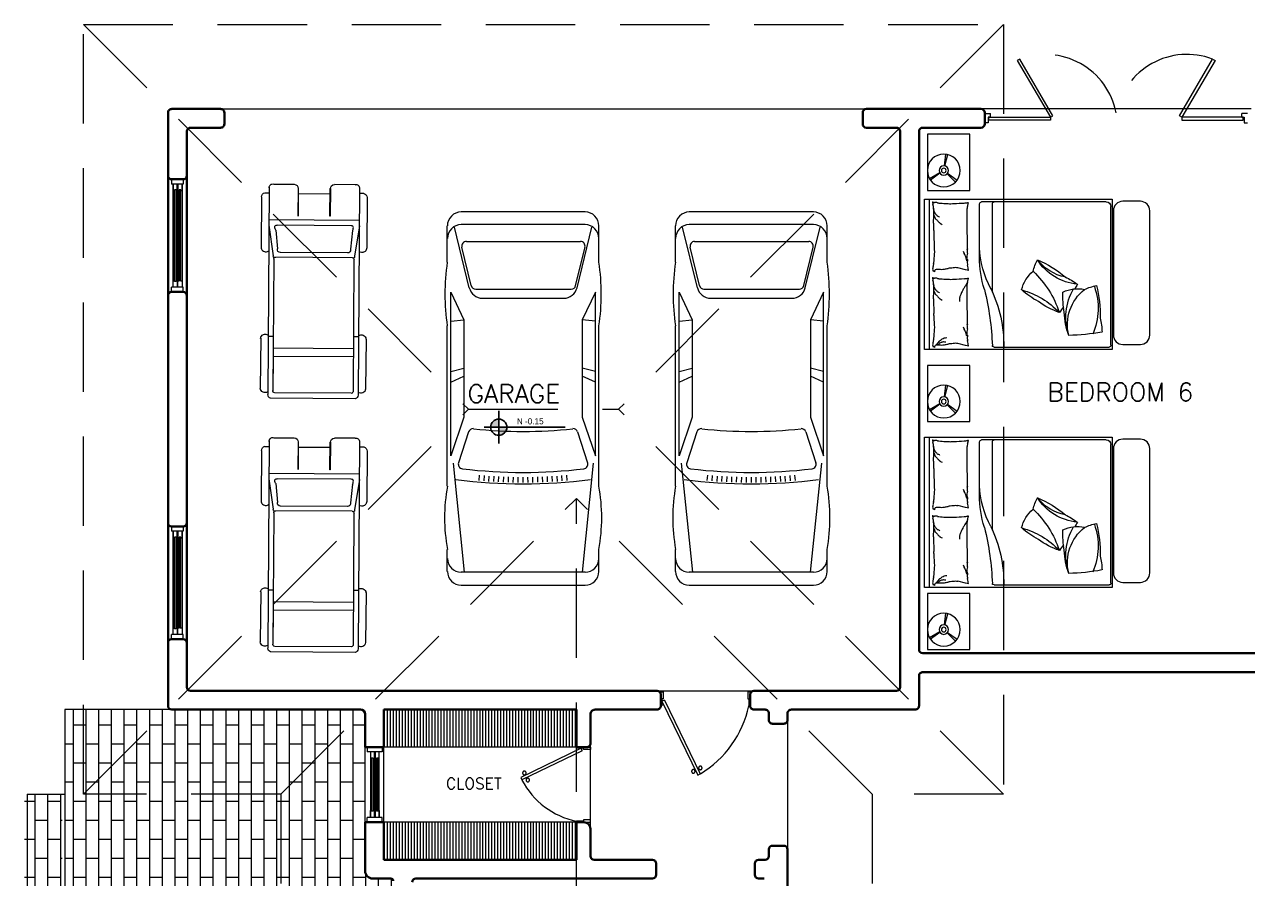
# Model space of a CAD drawing. Header units: metres. Extents: x -44 to 358, y -286 to 66.
# Drawn here: x 16.76 to 29.79, y -79.07 to -69.97 of the extents above; entities that cross this region are included whole.
import ezdxf

# ---------------------------------------------------------------- set-up
doc = ezdxf.new("R2010")
doc.units = ezdxf.units.M
doc.header["$LTSCALE"] = 0.3
doc.linetypes.add('HIDDEN2', pattern=[4.7625, 3.175, -1.5875])
for name, color, linetype, lineweight in [('02_mobiliario', 250, 'Continuous', 5), ('A-DOOR', 7, 'Continuous', 5), ('A-WALL', 7, 'Continuous', 30), ('baños', 141, 'Continuous', 0), ('closets', 33, 'Continuous', 0), ('Columnas', 7, 'Continuous', 18), ('MOBILIARIOS', 252, 'Continuous', 0), ('piscina', 7, 'Continuous', 0), ('piso', 251, 'Continuous', 18)]:
    doc.layers.add(name, color=color, linetype=linetype, lineweight=lineweight)
doc.layers.add('hatch piso', color=253, linetype='Continuous', lineweight=0, transparency=0.7)
doc.layers.add('Techos 1', color=7, linetype='HIDDEN2', lineweight=9, true_color=0x42391a)
doc.layers.add('TEXTOS', color=4, linetype='Continuous')
doc.styles.add('ESC100-2mm', font='arial.ttf', dxfattribs={"height": 0.15})
pattern_1 = [(270, (7.93567, 7.30769), (0.1354836, -2e-17), []), (0, (7.93567, 7.30769), (0.1354836, 0.2032), [0.1354836, -0.1354836])]

# ---------------------------------------------------------------- blocks, each defined once
blk = doc.blocks.new('A$C95be60c7')
at = {"layer": 'A-DOOR'}
for p, q in [((0.475, 0.743), (0.45, 0.73)), ((0.762, 0.088), (0.45, 0.73)), ((0.47, 0.688), (0.46, 0.683)), ((0.479, 0.671), (0.468, 0.666)), ((0.788, 0.1), (0.475, 0.743)), ((0.496, 0.7), (0.506, 0.705)), ((0.504, 0.683), (0.514, 0.688)), ((0.762, 0.088), (0.788, 0.1))]:
    blk.add_line(p, q, dxfattribs=at)
for points in [[(0, 0), (0.025, 0), (0.025, 0.075), (0.013, 0.075), (0.013, 0.15), (0, 0.15), (0, 0)], [(0.8, 0), (0.775, 0), (0.775, 0.075), (0.788, 0.075), (0.788, 0.15), (0.8, 0.15), (0.8, 0)]]:
    blk.add_lwpolyline(points, dxfattribs=at)
blk.add_arc((0.831, -0.012), 0.834, 117.1874, 168.8099, dxfattribs=at)
for points in [[(0.431, 0.667), (0.431, 0.672), (0.436, 0.681), (0.444, 0.686), (0.455, 0.686), (0.463, 0.681), (0.468, 0.672), (0.468, 0.662), (0.463, 0.654), (0.455, 0.649), (0.444, 0.649), (0.436, 0.654), (0.431, 0.662), (0.431, 0.667)], [(0.506, 0.704), (0.506, 0.709), (0.511, 0.718), (0.52, 0.723), (0.53, 0.723), (0.539, 0.718), (0.544, 0.709), (0.544, 0.699), (0.539, 0.69), (0.53, 0.685), (0.52, 0.685), (0.511, 0.69), (0.506, 0.699), (0.506, 0.704)]]:
    blk.add_open_spline(points, degree=2, dxfattribs=at)
blk = doc.blocks.new('puerta 1.00')
at = {"layer": 'A-DOOR'}
for p, q in [((-0.15, -0.012), (-0.937, -0.395)), ((-0.138, -0.038), (-0.925, -0.42)), ((-0.138, -0.038), (-0.15, -0.012)), ((-0.895, -0.374), (-0.9, -0.364)), ((-0.878, -0.366), (-0.883, -0.356)), ((-0.937, -0.395), (-0.925, -0.42)), ((-0.882, -0.4), (-0.877, -0.41)), ((-0.865, -0.392), (-0.86, -0.402))]:
    blk.add_line(p, q, dxfattribs=at)
for points in [[(-0.05, 0), (-0.05, -0.025), (-0.125, -0.025), (-0.125, -0.012), (-0.2, -0.012), (-0.2, 0), (-0.05, 0)], [(-0.05, -0.95), (-0.05, -0.925), (-0.125, -0.925), (-0.125, -0.937), (-0.2, -0.937), (-0.2, -0.95), (-0.05, -0.95)]]:
    blk.add_lwpolyline(points, dxfattribs=at)
blk.add_arc((0.037, 0.16), 1.123, 211.1336, 257.8343, dxfattribs=at)
for points in [[(-0.898, -0.364), (-0.903, -0.364), (-0.912, -0.359), (-0.917, -0.35), (-0.917, -0.34), (-0.912, -0.332), (-0.903, -0.327), (-0.893, -0.327), (-0.884, -0.332), (-0.879, -0.34), (-0.879, -0.35), (-0.884, -0.359), (-0.893, -0.364), (-0.898, -0.364)], [(-0.862, -0.439), (-0.867, -0.439), (-0.875, -0.434), (-0.88, -0.426), (-0.88, -0.416), (-0.875, -0.407), (-0.867, -0.402), (-0.857, -0.402), (-0.848, -0.407), (-0.843, -0.416), (-0.843, -0.426), (-0.848, -0.434), (-0.857, -0.439), (-0.862, -0.439)]]:
    blk.add_open_spline(points, degree=2, dxfattribs=at)
blk = doc.blocks.new('A$Ca7b09788')
at = {"layer": 'A-DOOR'}
for p, q in [((0, 0.101), (0.06, 0.101)), ((0.035, 0.001), (0, 0.001)), ((0.035, 0.061), (0.035, 0.001)), ((0.06, 0.061), (0.035, 0.061)), ((0.06, 0.061), (0.06, 0.101)), ((2.8, 0.1), (2.74, 0.1)), ((2.74, 0.06), (2.74, 0.1)), ((2.74, 0.06), (2.765, 0.06)), ((2.765, 0.06), (2.765, 0)), ((2.765, 0), (2.8, 0))]:
    blk.add_line(p, q, dxfattribs=at)
for points in [[(0.347, 0.665), (0.7, 0.06), (0.726, 0.076), (0.373, 0.68)], [(2.453, 0.665), (2.1, 0.06), (2.074, 0.076), (2.427, 0.68)], [(0.045, 0.061), (0.7, 0.06), (0.7, 0.03), (0.045, 0.03)], [(2.752, 0.06), (2.1, 0.06), (2.1, 0.03), (2.752, 0.03)]]:
    blk.add_lwpolyline(points, close=True, dxfattribs=at)
at = {"layer": 'A-DOOR', "linetype": 'HIDDEN2'}
for centre, start, end in [((0.645, -0.04), 11.1544, 110.647), ((2.155, -0.04), 69.353, 168.8456)]:
    blk.add_arc(centre, 0.77, start, end, dxfattribs=at)
blk = doc.blocks.new('PL BASE 1N NASAS 09')
at = {"layer": 'closets', "transparency": 33554687}
h = blk.add_hatch(dxfattribs=at)
h.set_pattern_fill('LINE', color=256, scale=0.01, angle=90)
h.set_pattern_definition([(90, (-228.034673, 137.009548), (-0.03175, 2e-18), [])])
h.paths.add_polyline_path([(-120.132, -42.05), (-118.081, -42.05), (-118.081, -41.65), (-120.132, -41.65)])
h = blk.add_hatch(dxfattribs=at)
h.set_pattern_fill('LINE', color=256, scale=0.01, angle=90)
h.set_pattern_definition([(90, (-228.034673, 138.20951), (-0.03175, 2e-18), [])])
h.paths.add_polyline_path([(-120.131, -43.25), (-118.082, -43.25), (-118.082, -42.85), (-120.131, -42.85)])
at = {"layer": 'TEXTOS', "transparency": 33554534}
h = blk.add_hatch(color=256, dxfattribs=at)
h.dxf.hatch_style = 1
h.paths.add_polyline_path([(-118.908, -38.554, 0.414214), (-118.994, -38.641), (-118.908, -38.641)])
h.paths.add_polyline_path([(-118.821, -38.641), (-118.908, -38.641), (-118.908, -38.727, 0.414214)])
at = {"layer": 'A-DOOR'}
for p, q in [((-122.394, -36), (-122.394, -36.05)), ((-122.27, -36.05), (-122.394, -36.05)), ((-122.375, -37.15), (-122.375, -36.05)), ((-122.332, -36.05), (-122.332, -37.15)), ((-122.325, -37.15), (-122.325, -36.05)), ((-122.282, -36.05), (-122.282, -37.15)), ((-122.27, -36), (-122.27, -36.05)), ((-122.362, -37.088), (-122.362, -36.111)), ((-122.345, -36.111), (-122.362, -36.111)), ((-122.345, -37.088), (-122.345, -36.111)), ((-122.312, -37.08), (-122.312, -36.111)), ((-122.294, -36.111), (-122.312, -36.111)), ((-122.294, -37.08), (-122.294, -36.111)), ((-122.345, -37.088), (-122.362, -37.088)), ((-122.27, -37.15), (-122.394, -37.15)), ((-122.394, -37.2), (-122.394, -37.15)), ((-122.27, -37.2), (-122.27, -37.15)), ((-122.394, -39.7), (-122.394, -39.75)), ((-122.27, -39.7), (-122.27, -39.75)), ((-122.27, -39.75), (-122.394, -39.75)), ((-122.375, -40.85), (-122.375, -39.75)), ((-122.362, -40.788), (-122.362, -39.811)), ((-122.345, -39.811), (-122.362, -39.811)), ((-122.345, -40.788), (-122.345, -39.811)), ((-122.332, -39.75), (-122.332, -40.85)), ((-122.325, -40.85), (-122.325, -39.75)), ((-122.312, -40.78), (-122.312, -39.811)), ((-122.294, -39.811), (-122.312, -39.811)), ((-122.294, -40.78), (-122.294, -39.811)), ((-122.282, -39.75), (-122.282, -40.85)), ((-122.27, -40.85), (-122.394, -40.85)), ((-122.394, -40.9), (-122.394, -40.85)), ((-122.345, -40.788), (-122.362, -40.788)), ((-122.27, -40.9), (-122.27, -40.85)), ((-120.331, -42.85), (-120.331, -42.05)), ((-120.311, -42.05), (-120.311, -42.1)), ((-120.151, -42.05), (-120.151, -42.1)), ((-120.131, -42.85), (-120.131, -42.05)), ((-120.151, -42.1), (-120.311, -42.1)), ((-120.275, -42.1), (-120.275, -42.8)), ((-120.262, -42.167), (-120.262, -42.733)), ((-120.244, -42.167), (-120.262, -42.167)), ((-120.244, -42.167), (-120.244, -42.733)), ((-120.232, -42.8), (-120.232, -42.1)), ((-120.224, -42.1), (-120.224, -42.8)), ((-120.211, -42.167), (-120.211, -42.733)), ((-120.194, -42.167), (-120.211, -42.167)), ((-120.194, -42.167), (-120.194, -42.733)), ((-120.181, -42.8), (-120.181, -42.1)), ((-120.244, -42.733), (-120.262, -42.733)), ((-120.194, -42.733), (-120.211, -42.733)), ((-120.151, -42.8), (-120.311, -42.8)), ((-120.311, -42.85), (-120.311, -42.8)), ((-120.151, -42.85), (-120.151, -42.8))]:
    blk.add_line(p, q, dxfattribs=at)
for points in [[(-122.345, -36.12), (-122.332, -36.12), (-122.332, -36.05), (-122.375, -36.05), (-122.375, -36.12), (-122.362, -36.12)], [(-122.294, -36.12), (-122.282, -36.12), (-122.282, -36.05), (-122.325, -36.05), (-122.325, -36.12), (-122.312, -36.12)], [(-122.345, -37.08), (-122.332, -37.08), (-122.332, -37.15), (-122.375, -37.15), (-122.375, -37.08), (-122.362, -37.08)], [(-122.294, -37.08), (-122.282, -37.08), (-122.282, -37.15), (-122.325, -37.15), (-122.325, -37.08), (-122.312, -37.08)], [(-122.345, -39.82), (-122.332, -39.82), (-122.332, -39.75), (-122.375, -39.75), (-122.375, -39.82), (-122.362, -39.82)], [(-122.294, -39.82), (-122.282, -39.82), (-122.282, -39.75), (-122.325, -39.75), (-122.325, -39.82), (-122.312, -39.82)], [(-122.345, -40.78), (-122.332, -40.78), (-122.332, -40.85), (-122.375, -40.85), (-122.375, -40.78), (-122.362, -40.78)], [(-122.294, -40.78), (-122.282, -40.78), (-122.282, -40.85), (-122.325, -40.85), (-122.325, -40.78), (-122.312, -40.78)], [(-120.244, -42.175), (-120.232, -42.175), (-120.232, -42.1), (-120.275, -42.1), (-120.275, -42.175), (-120.262, -42.175)], [(-120.194, -42.175), (-120.181, -42.175), (-120.181, -42.1), (-120.224, -42.1), (-120.224, -42.175), (-120.211, -42.175)], [(-120.244, -42.724), (-120.232, -42.724), (-120.232, -42.8), (-120.275, -42.8), (-120.275, -42.724), (-120.262, -42.724)], [(-120.194, -42.724), (-120.181, -42.724), (-120.181, -42.8), (-120.224, -42.8), (-120.224, -42.724), (-120.211, -42.724)]]:
    blk.add_lwpolyline(points, dxfattribs=at)
at = {"layer": 'A-WALL'}
for p, q in [((-115.031, -35.29), (-115.031, -35.41)), ((-114.991, -35.25), (-113.771, -35.25)), ((-113.731, -35.29), (-113.731, -35.41)), ((-114.671, -35.45), (-114.991, -35.45)), ((-114.631, -35.49), (-114.631, -41.41)), ((-114.431, -35.49), (-114.431, -41.01)), ((-113.771, -35.45), (-114.391, -35.45)), ((-122.431, -37.24), (-122.431, -35.96)), ((-122.231, -37.233), (-122.231, -35.96)), ((-122.271, -36), (-122.391, -36)), ((-122.431, -39.66), (-122.431, -37.24)), ((-122.271, -37.2), (-122.391, -37.2)), ((-122.231, -39.66), (-122.231, -37.233)), ((-122.431, -40.941), (-122.431, -39.66)), ((-122.271, -39.7), (-122.391, -39.7)), ((-122.231, -40.941), (-122.231, -39.66)), ((-122.271, -40.9), (-122.391, -40.9)), ((-122.431, -40.94), (-122.431, -41.61)), ((-122.231, -41.41), (-122.231, -40.94)), ((-112.399, -41.05), (-114.391, -41.05)), ((-110.271, -41.05), (-112.399, -41.05)), ((-107.721, -41.25), (-112.401, -41.25)), ((-117.221, -41.45), (-122.191, -41.45)), ((-114.671, -41.45), (-116.191, -41.45)), ((-120.381, -41.65), (-122.391, -41.65)), ((-120.131, -41.65), (-120.131, -42.05)), ((-118.081, -42.047), (-118.081, -41.65)), ((-120.331, -41.7), (-120.331, -42.05)), ((-120.131, -42.05), (-120.331, -42.05)), ((-120.331, -42.85), (-120.331, -43.37)), ((-120.131, -42.85), (-120.331, -42.85)), ((-120.131, -42.85), (-120.131, -43.25)), ((-118.001, -42.85), (-118.081, -42.85)), ((-118.081, -42.852), (-118.081, -43.25)), ((-117.931, -43.21), (-117.931, -42.92)), ((-115.991, -43.1), (-115.871, -43.1)), ((-120.131, -43.25), (-118.081, -43.25)), ((-117.891, -43.25), (-117.271, -43.25)), ((-116.141, -43.25), (-116.071, -43.25)), ((-116.031, -43.21), (-116.031, -43.14)), ((-115.831, -43.25), (-115.831, -43.14)), ((-115.831, -43.25), (-115.831, -44.01)), ((-117.231, -43.29), (-117.231, -43.41)), ((-116.181, -43.41), (-116.181, -43.29)), ((-120.251, -43.45), (-120.056, -43.45)), ((-119.791, -43.45), (-117.271, -43.45)), ((-116.141, -43.45), (-116.081, -43.45))]:
    blk.add_line(p, q, dxfattribs=at)
at = {"layer": 'A-WALL', "transparency": 33554684}
blk.add_line((-120.156, -43.45), (-120.251, -43.45), dxfattribs=at)
at = {"layer": 'A-WALL'}
for points in [[(-122.231, -35.96), (-122.231, -35.49, -0.414214), (-122.191, -35.45), (-121.871, -35.45, 0.414214), (-121.831, -35.41), (-121.831, -35.29, 0.414214), (-121.871, -35.25), (-122.391, -35.25, 0.414214), (-122.431, -35.29)], [(-112.401, -41.25), (-114.391, -41.25, 0.414214), (-114.431, -41.29), (-114.431, -41.61, -0.414214), (-114.471, -41.65), (-115.791, -41.65, 0.414214), (-115.831, -41.69), (-115.831, -41.76, -0.414214), (-115.871, -41.8), (-115.991, -41.8, -0.414214), (-116.031, -41.76), (-116.031, -41.69, 0.414214), (-116.071, -41.65), (-116.191, -41.65, -0.414214), (-116.231, -41.61), (-116.231, -41.49)], [(-117.181, -41.49), (-117.181, -41.61, -0.414214), (-117.221, -41.65), (-117.881, -41.65, 0.414214), (-117.931, -41.7), (-117.931, -42.01, -0.414214), (-117.971, -42.05), (-118.081, -42.05)]]:
    blk.add_lwpolyline(points, format="xyb", dxfattribs=at)
for points in [[(-122.431, -35.29), (-122.431, -35.96)], [(-118.081, -41.65), (-120.131, -41.65)]]:
    blk.add_lwpolyline(points, dxfattribs=at)
for centre, radius, start, end in [((-114.991, -35.29), 0.04, 90, 180), ((-113.771, -35.29), 0.04, 0, 90), ((-114.991, -35.41), 0.04, 180, 270), ((-113.771, -35.41), 0.04, 270, 0), ((-114.671, -35.49), 0.04, 0, 90), ((-114.391, -35.49), 0.04, 90, 180), ((-122.391, -35.96), 0.04, 180, 270), ((-122.271, -35.96), 0.04, 270, 360), ((-122.391, -37.24), 0.04, 90, 180), ((-122.271, -37.24), 0.04, 0, 90), ((-122.391, -39.66), 0.04, 180, 270), ((-122.271, -39.66), 0.04, 270, 360), ((-122.391, -40.94), 0.04, 90, 180), ((-122.271, -40.94), 0.04, 0, 90), ((-114.391, -41.01), 0.04, 180, 270), ((-122.191, -41.41), 0.04, 180, 270), ((-114.671, -41.41), 0.04, 270, 0), ((-117.221, -41.49), 0.04, 0, 90), ((-116.191, -41.49), 0.04, 90, 180), ((-122.391, -41.61), 0.04, 180, 270), ((-120.381, -41.7), 0.05, 0, 90), ((-118.001, -42.92), 0.07, 0, 90), ((-115.991, -43.14), 0.04, 90, 180), ((-115.871, -43.14), 0.04, 0, 90), ((-117.891, -43.21), 0.04, 180, 270), ((-117.271, -43.29), 0.04, 0, 90), ((-116.141, -43.29), 0.04, 90, 180), ((-116.071, -43.21), 0.04, 270, 0), ((-120.251, -43.37), 0.08, 180, 270), ((-119.791, -43.49), 0.04, 90, 180), ((-117.271, -43.41), 0.04, 270, 0), ((-116.141, -43.41), 0.04, 180, 270)]:
    blk.add_arc(centre, radius, start, end, dxfattribs=at)
at = {"layer": 'A-WALL', "transparency": 33554684}
blk.add_arc((-120.056, -43.475), 0.025, 0, 90, dxfattribs=at)
at = {"layer": 'closets', "transparency": 33554687}
for p, q in [((-118.081, -42.05), (-120.131, -42.05)), ((-118.082, -42.85), (-120.131, -42.85))]:
    blk.add_line(p, q, dxfattribs=at)
at = {"layer": 'piscina', "const_width": 0.01}
for points in [[(-122.303, -36.111), (-122.303, -37.088)], [(-122.303, -39.811), (-122.303, -40.788)], [(-120.203, -42.167), (-120.203, -42.733)]]:
    blk.add_lwpolyline(points, dxfattribs=at)
at = {"layer": 'piso'}
for p, q in [((-121.871, -35.25), (-114.991, -35.25)), ((-110.891, -35.25), (-113.771, -35.25)), ((-117.221, -41.45), (-116.191, -41.45)), ((-122.391, -41.65), (-123.531, -41.65)), ((-123.531, -41.65), (-123.531, -48.845)), ((-115.831, -41.73), (-115.831, -43.14)), ((-117.931, -42.92), (-117.931, -42.01)), ((-123.931, -42.55), (-123.931, -47.944)), ((-123.931, -42.55), (-123.531, -42.55))]:
    blk.add_line(p, q, dxfattribs=at)
at = {"layer": 'Techos 1'}
for p, q in [((-123.331, -42.55), (-123.331, -34.35)), ((-123.331, -34.35), (-113.531, -34.35)), ((-123.331, -34.35), (-119.231, -38.45)), ((-113.531, -34.35), (-117.631, -38.45)), ((-113.531, -34.35), (-113.531, -42.55)), ((-123.331, -42.55), (-119.231, -38.45)), ((-119.231, -38.45), (-117.631, -38.45)), ((-113.531, -42.55), (-117.631, -38.45)), ((-121.231, -42.55), (-118.081, -39.4)), ((-118.081, -51.1), (-118.081, -39.4)), ((-114.931, -42.55), (-118.081, -39.4)), ((-121.231, -42.55), (-123.331, -42.55)), ((-121.231, -42.55), (-121.231, -47.95)), ((-113.531, -42.55), (-114.931, -42.55)), ((-114.931, -42.55), (-114.931, -47.95))]:
    blk.add_line(p, q, dxfattribs=at)
at = {"layer": 'TEXTOS'}
for p, q in [((-118.908, -38.467), (-118.908, -38.815)), ((-119.062, -38.641), (-118.201, -38.641))]:
    blk.add_line(p, q, dxfattribs=at)
blk.add_circle((-118.908, -38.641), 0.0865, dxfattribs=at)
at = {"color": 1}
blk.add_blockref('A$Ca7b09788', (-113.731, -35.399), dxfattribs=at)
at = {"layer": 'A-DOOR', "rotation": 90.00000000000001}
for name, p in [('puerta 1.00', (-117.181, -41.41)), ('A$C95be60c7', (-117.931, -42.85))]:
    blk.add_blockref(name, p, dxfattribs=at)
at = {"layer": 'TEXTOS', "width": 3.40488}
for s, insert, char_height, attachment_point in [('{\\Fromans|c0; BEDROOM 6}', (-113.197, -38.364), 0.195, 7), ('{\\Fromans|c0; GARAGE}', (-119.373, -38.381), 0.195, 7), ('\\pxqc;{\\Fromans|c0;\\H0.8x;CLOSET\\H1.25x; }', (-117.471, -42.497), 0.15, 9)]:
    blk.add_mtext(s, dxfattribs=dict(at, insert=insert, char_height=char_height, attachment_point=attachment_point))
at = {"layer": 'TEXTOS', "insert": (-118.715, -38.545), "char_height": 0.065, "attachment_point": 1, "style": 'ESC100-2mm'}
blk.add_mtext_dynamic_manual_height_columns('{\\Ftxt|c0;N -0.15}', width=2.21694, gutter_width=0.5, heights=[0], dxfattribs=at)
blk = doc.blocks.new('carro1')
at = {"layer": 'MOBILIARIOS'}
for p, q in [((-0.32, 1.577), (-0.709, 1.577)), ((-0.32, 1.577), (-0.709, 1.577)), ((2.066, 1.577), (0.359, 1.577)), ((2.066, 1.577), (0.359, 1.577)), ((2.976, 1.577), (2.741, 1.577)), ((2.976, 1.577), (2.741, 1.577)), ((-0.047, 1.344), (-0.695, 1.502)), ((-0.047, 1.344), (-0.695, 1.502)), ((0, 1.539), (0.294, 1.4)), ((1.742, 1.539), (0, 1.539)), ((1.742, 1.539), (0, 1.539)), ((0, 1.539), (0.294, 1.4)), ((0.309, 1.539), (0.294, 1.4)), ((0.309, 1.539), (0.294, 1.4)), ((0.845, 1.539), (0.81, 1.4)), ((0.845, 1.539), (0.81, 1.4)), ((0.959, 1.539), (0.893, 1.4)), ((0.959, 1.539), (0.893, 1.4)), ((1.33, 1.4), (1.742, 1.539)), ((1.33, 1.4), (1.742, 1.539)), ((1.487, 1.35), (1.817, 1.457)), ((1.487, 1.35), (1.817, 1.457)), ((1.822, 1.516), (2.983, 1.397)), ((1.822, 1.516), (2.983, 1.397)), ((-0.855, 1.431), (-0.855, 0.109)), ((-0.855, 1.431), (-0.855, 0.109)), ((-0.72, 1.431), (-0.72, 0.109)), ((-0.72, 1.431), (-0.72, 0.109)), ((-0.541, 0.165), (-0.541, 1.382)), ((-0.541, 0.165), (-0.541, 1.382)), ((-0.07, 1.329), (-0.48, 1.429)), ((-0.07, 1.329), (-0.48, 1.429)), ((0.294, 1.4), (1.33, 1.4)), ((0.294, 1.4), (1.33, 1.4)), ((2.983, 1.431), (2.983, 0.109)), ((2.983, 1.431), (2.983, 0.109)), ((3.123, 1.431), (3.123, 0.109)), ((3.123, 1.431), (3.123, 0.109)), ((-0.033, 0.265), (-0.033, 1.282)), ((-0.033, 0.265), (-0.033, 1.282)), ((0.065, 1.202), (0.065, 0.337)), ((0.065, 1.202), (0.065, 0.337)), ((2.007, 1.239), (1.95, 1.234)), ((2.007, 1.239), (1.95, 1.234)), ((2.011, 1.187), (1.954, 1.182)), ((2.011, 1.187), (1.954, 1.182)), ((2.015, 1.135), (1.958, 1.131)), ((2.015, 1.135), (1.958, 1.131)), ((2.018, 1.083), (1.961, 1.079)), ((2.018, 1.083), (1.961, 1.079)), ((2.021, 1.03), (1.964, 1.028)), ((2.021, 1.03), (1.964, 1.028)), ((2.023, 0.978), (1.966, 0.976)), ((2.023, 0.978), (1.966, 0.976)), ((2.025, 0.926), (1.968, 0.925)), ((2.025, 0.926), (1.968, 0.925)), ((2.026, 0.874), (1.969, 0.873)), ((2.026, 0.874), (1.969, 0.873)), ((2.027, 0.822), (1.97, 0.821)), ((2.027, 0.822), (1.97, 0.821)), ((2.026, 0.665), (1.969, 0.667)), ((2.026, 0.665), (1.969, 0.667)), ((2.027, 0.77), (1.97, 0.77)), ((2.027, 0.77), (1.97, 0.77)), ((2.027, 0.718), (1.97, 0.718)), ((2.027, 0.718), (1.97, 0.718)), ((2.023, 0.561), (1.966, 0.563)), ((2.023, 0.561), (1.966, 0.563)), ((2.025, 0.613), (1.968, 0.615)), ((2.025, 0.613), (1.968, 0.615)), ((2.015, 0.405), (1.958, 0.409)), ((2.015, 0.405), (1.958, 0.409)), ((2.018, 0.457), (1.961, 0.46)), ((2.018, 0.457), (1.961, 0.46)), ((2.021, 0.509), (1.964, 0.512)), ((2.021, 0.509), (1.964, 0.512)), ((2.007, 0.301), (1.95, 0.306)), ((2.007, 0.301), (1.95, 0.306)), ((2.011, 0.353), (1.954, 0.357)), ((2.011, 0.353), (1.954, 0.357)), ((-0.047, 0.195), (-0.695, 0.038)), ((-0.047, 0.195), (-0.695, 0.038)), ((-0.07, 0.218), (-0.48, 0.118)), ((-0.07, 0.218), (-0.48, 0.118)), ((0, 0), (0.294, 0.139)), ((0, 0), (0.294, 0.139)), ((0.309, 0), (0.294, 0.139)), ((0.294, 0.139), (1.33, 0.139)), ((0.309, 0), (0.294, 0.139)), ((0.294, 0.139), (1.33, 0.139)), ((0.845, 0), (0.81, 0.139)), ((0.845, 0), (0.81, 0.139)), ((0.959, 0), (0.893, 0.139)), ((0.959, 0), (0.893, 0.139)), ((1.33, 0.139), (1.742, 0)), ((1.33, 0.139), (1.742, 0)), ((1.487, 0.189), (1.817, 0.082)), ((1.487, 0.189), (1.817, 0.082)), ((1.822, 0.024), (2.983, 0.143)), ((1.822, 0.024), (2.983, 0.143)), ((1.742, 0), (0, 0)), ((1.742, 0), (0, 0)), ((-0.32, -0.038), (-0.709, -0.038)), ((-0.32, -0.038), (-0.709, -0.038)), ((2.066, -0.038), (0.359, -0.038)), ((2.066, -0.038), (0.359, -0.038)), ((2.976, -0.038), (2.741, -0.038)), ((2.976, -0.038), (2.741, -0.038))]:
    blk.add_line(p, q, dxfattribs=at)
for centre, radius, start, end in [((-0.709, 1.431), 0.146, 89.9174, 180.0824), ((-0.709, 1.431), 0.146, 89.9174, 180.0824), ((-0.574, 1.431), 0.146, 90.0172, 179.9829), ((-0.574, 1.431), 0.146, 90.0172, 179.9829), ((0.02, -0.727), 2.329, 81.6216, 98.3784), ((0.02, -0.727), 2.329, 81.6216, 98.3784), ((2.403, -0.29), 1.897, 79.7616, 100.2384), ((2.403, -0.29), 1.897, 79.7616, 100.2384), ((2.836, 1.431), 0.146, 0.0171, 89.9829), ((2.836, 1.431), 0.146, 0.0171, 89.9829), ((2.976, 1.431), 0.146, 0.0171, 89.9829), ((2.976, 1.431), 0.146, 0.0171, 89.9829), ((1.832, 1.411), 0.0487, 6.8356, 108.1699), ((1.832, 1.411), 0.0487, 6.8356, 108.1699), ((-3.35, 0.77), 5.392, 352.3671, 7.6329), ((-3.35, 0.77), 5.392, 352.3671, 7.6329), ((-0.492, 1.381), 0.0488, 76.3661, 179.9108), ((-0.492, 1.381), 0.0488, 76.3661, 179.9108), ((-0.082, 1.282), 0.0488, 359.911, 76.2607), ((-0.082, 1.282), 0.0488, 359.911, 76.2607), ((-0.082, 1.202), 0.146, 0.0444, 76.3177), ((-0.082, 1.202), 0.146, 0.0444, 76.3177), ((1.502, 1.304), 0.049, 108.1055, 185.9744), ((1.502, 1.304), 0.049, 108.1055, 185.9744), ((-3.411, 0.77), 5.331, 353.0262, 6.9738), ((-3.411, 0.77), 5.331, 353.0262, 6.9738), ((-3.379, 0.77), 4.862, 353.7528, 6.2472), ((-3.379, 0.77), 4.862, 353.7528, 6.2472), ((-0.082, 0.265), 0.0488, 283.7393, 0.0891), ((-0.082, 0.265), 0.0488, 283.7393, 0.0891), ((-0.082, 0.338), 0.146, 283.6822, 359.9556), ((-0.082, 0.338), 0.146, 283.6822, 359.9556), ((-0.492, 0.166), 0.0488, 180.0891, 283.6339), ((-0.492, 0.166), 0.0488, 180.0891, 283.6339), ((1.502, 0.236), 0.049, 174.0256, 251.8945), ((1.502, 0.236), 0.049, 174.0256, 251.8945), ((-0.709, 0.109), 0.146, 179.9176, 270.0825), ((-0.709, 0.109), 0.146, 179.9176, 270.0825), ((-0.574, 0.109), 0.146, 180.0171, 269.9828), ((-0.574, 0.109), 0.146, 180.0171, 269.9828), ((1.832, 0.128), 0.0487, 251.8301, 353.1644), ((1.832, 0.128), 0.0487, 251.8301, 353.1644), ((2.836, 0.109), 0.146, 270.0171, 359.9829), ((2.836, 0.109), 0.146, 270.0171, 359.9829), ((2.976, 0.109), 0.146, 270.0171, 359.9829), ((2.976, 0.109), 0.146, 270.0171, 359.9829), ((0.02, 2.266), 2.329, 261.6216, 278.3784), ((0.02, 2.266), 2.329, 261.6216, 278.3784), ((2.403, 1.83), 1.897, 259.7616, 280.2384), ((2.403, 1.83), 1.897, 259.7616, 280.2384)]:
    blk.add_arc(centre, radius, start, end, dxfattribs=at)
blk = doc.blocks.new('carritogolf')
at = {"layer": 'MOBILIARIOS', "linetype": 'Continuous'}
for p, q in [((-0.136, 1.177), (-0.14, 1.71)), ((-0.046, -0.434), (-0.061, 1.777)), ((0.871, 1.822), (-0.03, 1.816)), ((0.003, 0.33), (-0.007, 1.737)), ((-0.004, 1.37), (-0.007, 1.737)), ((0.829, 1.763), (0.013, 1.758)), ((0.858, 0.336), (0.848, 1.743)), ((0.918, -0.427), (0.902, 1.784)), ((0.986, 1.185), (0.982, 1.718)), ((0.851, 1.376), (-0.004, 1.37)), ((0.851, 1.289), (-0.003, 1.283)), ((-0.057, 1.155), (-0.003, 1.155)), ((0.907, 1.161), (0.852, 1.161)), ((-0.049, -0.029), (-0.002, 0.297)), ((0.839, 0.318), (0.001, 0.312)), ((0.792, 0.267), (0.07, 0.262)), ((0.915, -0.022), (0.864, 0.303)), ((-0.127, -0.33), (-0.131, 0.206)), ((0.024, 0.023), (0.042, 0.223)), ((0.842, 0.029), (0.821, 0.228)), ((0.998, -0.322), (0.994, 0.214)), ((0.915, -0.077), (-0.048, -0.084)), ((0.827, -0.023), (0.039, -0.028)), ((-0.092, -0.374), (-0.046, -0.374)), ((0.604, -0.36), (0.265, -0.363)), ((0.963, -0.367), (0.917, -0.367)), ((0.003, -0.466), (0.222, -0.465)), ((0.87, -0.46), (0.65, -0.462))]:
    blk.add_line(p, q, dxfattribs=at)
for points in [[(0.263, -0.126), (0.265, -0.126), (0.267, -0.421), (0.265, -0.421)], [(0.604, -0.123), (0.602, -0.123), (0.604, -0.418), (0.607, -0.418)]]:
    blk.add_lwpolyline(points, close=True, dxfattribs=at)
for centre, radius, start, end in [((-0.09, 1.706), 0.0499, 54.1309, 175.531), ((-0.018, 1.774), 0.043, 106.0127, 176.0096), ((0.017, 1.735), 0.0235, 99.8611, 186.9371), ((0.825, 1.74), 0.0235, 353.8601, 80.9361), ((0.86, 1.78), 0.043, 4.7876, 74.7846), ((0.932, 1.713), 0.0499, 5.2663, 126.6663), ((-0.087, 1.182), 0.0499, 185.2663, 306.6663), ((0.936, 1.189), 0.0499, 234.1309, 355.531), ((0.017, 0.301), 0.0192, 114.7535, 190.8884), ((0.023, 0.332), 0.0196, 175.362, 272.1148), ((0.072, 0.231), 0.0313, 86.5993, 194.6322), ((0.79, 0.236), 0.0313, 346.165, 94.1979), ((0.839, 0.337), 0.0196, 268.6824, 5.4352), ((0.845, 0.306), 0.0192, 349.9088, 66.0437), ((-0.076, -0.326), 0.0513, 185.1681, 251.744), ((0.947, -0.319), 0.0513, 289.0533, 355.6292), ((-0.009, -0.43), 0.0375, 175.2556, 287.6939), ((0.217, -0.417), 0.0479, 276.1421, 355.6637), ((0.654, -0.414), 0.0479, 185.1335, 264.6552), ((0.88, -0.424), 0.0375, 253.1033, 5.5416)]:
    blk.add_arc(centre, radius, start, end, dxfattribs=at)
for points in [[(0.994, 0.214), (0.991, 0.228), (0.987, 0.25), (0.954, 0.262), (0.941, 0.268), (0.915, 0.255), (0.913, 0.253)], [(-0.131, 0.206), (-0.129, 0.22), (-0.125, 0.242), (-0.091, 0.255), (-0.079, 0.26), (-0.053, 0.248), (-0.051, 0.247)]]:
    blk.add_open_spline(points, degree=3, knots=[0, 0, 0, 0, 0.0431757, 0.0672409, 0.1048601, 0.1145034, 0.1145034, 0.1145034, 0.1145034], dxfattribs=at)
for points in [[(0.024, 0.023), (0.017, 0.011), (0.021, -0.024), (0.039, -0.028)], [(0.842, 0.029), (0.848, 0.017), (0.845, -0.019), (0.827, -0.023)]]:
    blk.add_spline(points, degree=3, dxfattribs=at)
blk = doc.blocks.new('A$Ca0281d7f')
at = {"layer": 'MOBILIARIOS'}
for p, q in [((0.401, 1.6), (0.401, 0)), ((2.401, 1.6), (0.401, 1.6)), ((0.463, 1.572), (1.792, 1.572)), ((2.348, 0), (2.348, 1.6)), ((2.401, 0), (2.401, 1.6)), ((0.413, 0.046), (0.413, 1.522)), ((1.676, 0.611), (1.676, 1.552)), ((1.812, 0.98), (1.812, 1.552)), ((1.932, 0.843), (1.962, 0.85)), ((1.962, 0.85), (2.045, 0.871)), ((0.401, 0), (2.401, 0)), ((1.658, 0.026), (0.433, 0.026)), ((1.932, 0.037), (1.962, 0.044)), ((1.962, 0.044), (2.045, 0.065))]:
    blk.add_line(p, q, dxfattribs=at)
blk.add_lwpolyline([(0.1, 1.579), (0.288, 1.579, -0.414214), (0.388, 1.479), (0.388, 0.154, -0.414214), (0.288, 0.054), (0.1, 0.054, -0.414214), (0, 0.154), (0, 1.479, -0.414214)], format="xyb", close=True, dxfattribs=at)
for centre, radius, start, end in [((0.463, 1.522), 0.05, 90, 180), ((1.656, 1.552), 0.02, 0, 90), ((1.792, 1.552), 0.02, 0, 90), ((1.931, 1.564), 0.00132, 286.6978, 7.1204), ((1.936, 1.583), 0.0193, 260.0016, 286.6978), ((1.921, 1.244), 0.321, 80.0016, 86.4951), ((2.226, 1.807), 0.246, 278.1335, 282.1095), ((2.289, 1.597), 0.0328, 248.579, 278.1335), ((2.3, 1.55), 0.0156, 68.579, 111.9904), ((2.31, 1.565), 0.00428, 111.9904, 191.8931), ((2.309, 1.571), 0.00232, 250.436, 11.8931), ((2.314, 1.573), 0.00342, 201.7883, 250.436), ((2.338, 1.572), 0.0251, 184.3025, 201.7883), ((1.847, 1.538), 0.0875, 7.1204, 16.2212), ((1.866, 1.514), 0.0767, 16.2212, 27.2841), ((1.984, 1.546), 0.0453, 192.869, 207.2841), ((2.089, 1.534), 0.146, 183.574, 192.869), ((3.111, 1.507), 1.164, 180.2865, 183.574), ((7.667, 1.338), 5.719, 179.0296, 180.2865), ((1.251, -12.056), 13.636, 86.4951, 86.945), ((2.045, 0.19), 1.365, 86.945, 88.3669), ((2.158, 0.875), 0.679, 88.3669, 93.3687), ((2.299, 0.649), 0.913, 93.3687, 97.6809), ((2.287, 1.367), 0.198, 97.6809, 102.1095), ((2.345, 1.366), 0.0992, 126.1766, 143.9136), ((2.382, 1.419), 0.0992, 143.9136, 164.0648), ((0.807, 1.46), 1.494, 358.0921, 0.5757), ((1.483, 1.55), 0.821, 354.7408, 358.0921), ((2.401, 1.484), 0.0992, 164.0648, 184.2159), ((2.257, 1.55), 0.0539, 329.3487, 354.7408), ((2.34, 1.548), 0.0289, 149.3487, 184.3025), ((15.928, 0.997), 13.983, 178.7205, 179.5243), ((2.307, 1.157), 0.2, 113.0028, 118.3168), ((2.26, 1.303), 0.0493, 118.3168, 129.0349), ((2.399, 1.191), 0.225, 129.0349, 136.1885), ((2.297, 1.33), 0.0992, 108.4397, 126.1766), ((2.564, 1.122), 0.392, 136.1885, 141.6114), ((2.35, 1.358), 0.0768, 141.6114, 152.7604), ((2.508, 1.323), 0.234, 152.7604, 159.1397), ((1.43, 1.337), 0.873, 0.5757, 4.8018), ((2.454, 1.282), 0.152, 169.8101, 177.4614), ((2.592, 1.333), 0.29, 177.4614, 184.8018), ((-1.477, 1.251), 3.773, 356.7919, 0.0008), ((1.775, 1.345), 0.529, 349.8101, 353.9133), ((0.828, 1.119), 0.985, 331.4328, 358.1261), ((0.54, 1.138), 1.405, 355.3824, 357.2509), ((3.158, 1.015), 1.216, 175.3824, 177.3904), ((1.307, 1.338), 0.739, 334.6889, 336.5156), ((0.719, 1.259), 0.566, 275.3391, 327.6895), ((1.653, -0.116), 1.165, 113.0642, 130.3209), ((0.809, 1.252), 0.488, 280.6986, 322.6864), ((0.709, 0.707), 0.548, 13.2034, 27.0362), ((0.742, 0.967), 1.071, 342.1966, 0.7418), ((1.714, 0.979), 0.23, 357.2509, 11.5586), ((2.06, 0.886), 0.12, 162.6136, 173.5659), ((2.089, 0.951), 0.146, 173.5659, 191.5586), ((1.25, 1.192), 0.739, 340.572, 342.8018), ((1.269, 1.246), 0.739, 338.3423, 340.572), ((1.289, 1.295), 0.739, 336.5156, 338.3423), ((1.613, 0.95), 0.683, 0, 7.5469), ((2.063, 0.885), 0.242, 7.5469, 15.744), ((2.605, 0.961), 0.305, 188.4372, 195.744), ((1.987, 0.051), 1.08, 133.6306, 161.4288), ((1.015, 0.557), 0.358, 12.4782, 50.4625), ((1.664, 0.888), 0.271, 350.5159, 355.9171), ((1.931, 0.843), 0.000917, 355.9171, 104.0449), ((1.715, 0.938), 0.23, 342.6136, 350.5159), ((2.048, 0.938), 0.0677, 267.3351, 284.0452), ((2.156, 1.525), 0.659, 261.9949, 267.3351), ((2.193, 1.177), 0.317, 257.8016, 261.9949), ((2, -0.006), 0.882, 77.8016, 80.3156), ((2.186, 0.652), 0.204, 80.3156, 90), ((2.274, 0.364), 0.492, 90, 96.2324), ((2.258, 0.825), 0.0342, 4.4002, 63.4195), ((2.305, 0.825), 0.0131, 63.4195, 168.7276), ((2.472, 0.878), 0.161, 180, 188.4372), ((2.402, 0.837), 0.0904, 168.7276, 180), ((1.692, 0.373), 1.165, 164.6278, 181.8845), ((1.239, 0.439), 0.689, 160.2936, 203.6414), ((0.46, 0.144), 0.548, 64.767, 78.5998), ((1.213, 0.109), 0.734, 115.259, 126.9351), ((2.713, 1.725), 2.198, 207.9248, 209.3793), ((1.931, 0.758), 0.00132, 286.6978, 7.1204), ((1.847, 0.732), 0.0875, 7.1204, 16.2212), ((1.936, 0.777), 0.0193, 260.0016, 286.6978), ((1.866, 0.708), 0.0767, 16.2212, 27.2841), ((1.984, 0.74), 0.0453, 192.869, 207.2841), ((1.921, 0.438), 0.321, 80.0016, 86.4951), ((2.089, 0.728), 0.146, 183.574, 192.869), ((2.562, 1.097), 0.729, 212.135, 215.8263), ((3.111, 0.701), 1.164, 180.2865, 183.574), ((2.251, 0.81), 0.313, 206.4985, 212.135), ((1.251, -12.862), 13.636, 86.4951, 86.945), ((2.045, -0.616), 1.365, 86.945, 88.3669), ((2.158, 0.069), 0.679, 88.3669, 93.3687), ((2.299, -0.157), 0.913, 93.3687, 97.6809), ((2.287, 0.561), 0.198, 97.6809, 102.1095), ((2.226, 1.001), 0.246, 278.1335, 282.1095), ((2.289, 0.791), 0.0328, 248.579, 278.1335), ((2.382, 0.613), 0.0992, 143.9136, 164.0648), ((2.3, 0.744), 0.0156, 68.579, 111.9904), ((0.807, 0.654), 1.494, 358.0921, 0.5757), ((1.483, 0.744), 0.821, 354.7408, 358.0921), ((2.401, 0.678), 0.0992, 164.0648, 184.2159), ((2.257, 0.744), 0.0539, 329.3487, 354.7408), ((2.31, 0.759), 0.00428, 111.9904, 191.8931), ((2.309, 0.765), 0.00232, 250.436, 11.8931), ((2.314, 0.767), 0.00342, 201.7883, 250.436), ((2.34, 0.742), 0.0289, 149.3487, 184.3025), ((2.338, 0.766), 0.0251, 184.3025, 201.7883), ((0.769, 0.29), 0.358, 64.0418, 102.0262), ((0.4, 0.264), 0.477, 346.1849, 52.0017), ((0.286, 0.34), 0.608, 341.81, 30.1351), ((-0.062, 0.567), 0.988, 350.0607, 2.6202), ((1.594, -0.205), 0.87, 105.336, 136.4193), ((0.715, 1.379), 0.988, 298.4971, 311.0566), ((2.945, 0.044), 1.39, 154.2427, 180.7342), ((4.77, -0.088), 3.096, 166.4201, 177.6238), ((7.667, 0.532), 5.719, 179.0296, 180.2865), ((3.292, 1.234), 1.432, 204.3265, 206.4985), ((2.484, 0.774), 0.507, 200.6743, 204.3265), ((2.08, 0.569), 0.058, 184.0828, 200.6743), ((2.297, 0.532), 0.272, 176.4448, 184.0828), ((2.307, 0.351), 0.2, 113.0028, 118.3168), ((2.26, 0.497), 0.0493, 118.3168, 129.0349), ((2.399, 0.384), 0.225, 129.0349, 136.1885), ((2.297, 0.524), 0.0992, 108.4397, 126.1766), ((2.564, 0.316), 0.392, 136.1885, 141.6114), ((2.345, 0.56), 0.0992, 126.1766, 143.9136), ((2.35, 0.552), 0.0768, 141.6114, 152.7604), ((2.508, 0.517), 0.234, 152.7604, 159.1397), ((1.43, 0.531), 0.873, 0.5757, 4.8018), ((2.592, 0.527), 0.29, 177.4614, 184.8018), ((0.124, 0.42), 0.787, 339.9163, 358.2487), ((2.713, 1.725), 2.198, 215.2966, 217.2418), ((0.716, 1.142), 0.787, 288.3527, 306.6851), ((15.928, 0.191), 13.983, 178.7205, 179.5243), ((7.623, 0.343), 5.322, 178.2786, 179.5731), ((1.242, 0.167), 0.734, 166.8226, 178.4988), ((0.54, 0.332), 1.405, 355.3824, 357.2509), ((3.158, 0.209), 1.216, 175.3824, 177.3904), ((1.247, 0.345), 1.049, 353.9133, 0), ((1.775, 0.439), 0.529, 349.8101, 353.9133), ((0.91, 2.347), 2.198, 259.4884, 268.8054), ((1.714, 0.173), 0.23, 357.2509, 11.5586), ((2.089, 0.145), 0.146, 173.5659, 191.5586), ((1.25, 0.386), 0.739, 340.572, 342.8018), ((1.269, 0.44), 0.739, 338.3423, 340.572), ((1.289, 0.489), 0.739, 336.5156, 338.3423), ((1.307, 0.532), 0.739, 334.6889, 336.5156), ((1.613, 0.144), 0.683, 0, 7.5469), ((2.063, 0.078), 0.242, 7.5469, 15.744), ((0.433, 0.046), 0.02, 180, 270), ((1.658, 0.046), 0.02, 270, 345.3738), ((1.664, 0.082), 0.271, 350.5159, 355.9171), ((1.931, 0.037), 0.000917, 355.9171, 104.0449), ((1.715, 0.132), 0.23, 342.6136, 350.5159), ((2.06, 0.08), 0.12, 162.6136, 173.5659), ((2.048, 0.132), 0.0677, 267.3351, 284.0452), ((2.156, 0.719), 0.659, 261.9949, 267.3351), ((2.193, 0.371), 0.317, 257.8016, 261.9949), ((2, -0.812), 0.882, 77.8016, 80.3156), ((2.203, 0.259), 0.14, 253.485, 264.3689), ((2.172, 0.169), 0.0915, 270, 284.6851), ((2.186, -0.154), 0.204, 80.3156, 90), ((2.253, 0.244), 0.14, 242.6012, 253.485), ((2.214, 0.134), 0.0562, 251.2201, 270), ((2.313, 0.209), 0.14, 224.9024, 242.6012), ((2.29, 0.269), 0.206, 248.1851, 251.2201), ((2.274, -0.442), 0.492, 90, 96.2324), ((2.289, 0.211), 0.151, 244.6449, 248.1851), ((2.267, 0.11), 0.0526, 228.5571, 244.6449), ((2.317, 0.115), 0.0899, 216.2641, 228.5571), ((2.373, 0.148), 0.14, 207.2036, 224.9024), ((2.258, 0.019), 0.0342, 4.4002, 63.4195), ((2.305, 0.019), 0.0131, 63.4195, 168.7276), ((2.605, 0.155), 0.305, 188.4372, 195.744), ((2.472, 0.072), 0.161, 180, 188.4372), ((2.402, 0.031), 0.0904, 168.7276, 180)]:
    blk.add_arc(centre, radius, start, end, dxfattribs=at)
blk = doc.blocks.new('A$C8346a57b')
at = {"layer": 'MOBILIARIOS'}
for p, q in [((0.264, 0.26), (0.234, 0.382)), ((0.27, 0.262), (0.255, 0.386)), ((0.236, 0.183), (0.134, 0.11)), ((0.241, 0.177), (0.153, 0.088)), ((0.317, 0.183), (0.419, 0.11)), ((0.32, 0.187), (0.428, 0.125))]:
    blk.add_line(p, q, dxfattribs=at)
blk.add_lwpolyline([(0, 0.598), (0.45, 0.598), (0.45, 0), (0, 0)], close=True, dxfattribs=at)
for radius in [0.175, 0.05, 0.025]:
    blk.add_circle((0.276, 0.212), radius, dxfattribs=at)
blk = doc.blocks.new('A$C74a5ad94')
at = {"layer": 'hatch piso'}
h = blk.add_hatch(dxfattribs=at)
h.set_pattern_fill('AR-BRSTD', color=256, scale=0.002, angle=-90)
h.set_pattern_definition([(270, (-39.51174, 199.95658), (0.1354836, -2e-17), []), (0, (-39.51174, 199.95658), (0.1354836, 0.2032), [0.1354836, -0.1354836])])
edge = h.paths.add_edge_path()
edge.add_line((31.565, 15.095), (32.465, 15.095))
edge.add_line((32.465, 15.095), (32.465, 16.395))
edge.add_line((32.465, 16.395), (25.767, 16.395))
edge.add_line((25.767, 16.395), (25.767, 16.22))
edge.add_line((25.767, 16.22), (25.617, 16.22))
edge.add_line((25.617, 16.22), (25.617, 16.4))
edge.add_line((25.617, 16.4), (23.822, 16.4))
edge.add_line((23.822, 16.4), (23.822, 14.895))
edge.add_line((23.822, 14.895), (25.06, 14.895))
edge.add_arc((25.11, 14.944), 0.07, 180, 224.6727, ccw=False)
edge.add_line((25.04, 14.944), (25.04, 15.054))
edge.add_arc((25.11, 15.054), 0.07, 90, 180, ccw=False)
edge.add_line((25.11, 15.124), (25.22, 15.124))
edge.add_arc((25.22, 15.054), 0.07, 0, 90, ccw=False)
edge.add_line((25.29, 15.054), (25.29, 14.944))
edge.add_arc((25.22, 14.944), 0.07, -44.6727, 0, ccw=False)
edge.add_line((25.269, 14.895), (28.26, 14.895))
edge.add_arc((28.31, 14.944), 0.07, 180, 224.6728, ccw=False)
edge.add_line((28.24, 14.944), (28.24, 15.054))
edge.add_arc((28.31, 15.054), 0.07, 90, 180, ccw=False)
edge.add_line((28.31, 15.124), (28.42, 15.124))
edge.add_arc((28.42, 15.054), 0.07, 0, 90, ccw=False)
edge.add_line((28.49, 15.054), (28.49, 14.944))
edge.add_arc((28.42, 14.944), 0.07, -90, 0, ccw=False)
edge.add_line((28.42, 14.874), (28.31, 14.874))
edge.add_arc((28.31, 14.944), 0.07, 229.9948, 270, ccw=False)
edge.add_line((28.265, 14.89), (28.265, 12.918))
edge.add_arc((28.31, 12.865), 0.07, 90, 130.0052, ccw=False)
edge.add_line((28.31, 12.935), (28.42, 12.935))
edge.add_arc((28.42, 12.865), 0.07, 0, 90, ccw=False)
edge.add_line((28.49, 12.865), (28.49, 12.755))
edge.add_arc((28.42, 12.755), 0.07, -90, 0, ccw=False)
edge.add_line((28.42, 12.685), (28.31, 12.685))
edge.add_arc((28.31, 12.755), 0.07, 229.9948, 270, ccw=False)
edge.add_line((28.265, 12.701), (28.265, 9.118))
edge.add_arc((28.31, 9.065), 0.07, 90, 130.0052, ccw=False)
edge.add_line((28.31, 9.135), (28.42, 9.135))
edge.add_arc((28.42, 9.065), 0.07, 0, 90, ccw=False)
edge.add_line((28.49, 9.065), (28.49, 8.955))
edge.add_arc((28.42, 8.955), 0.07, -90, 0, ccw=False)
edge.add_line((28.42, 8.885), (28.31, 8.885))
edge.add_arc((28.31, 8.955), 0.07, 180, 270, ccw=False)
edge.add_line((28.24, 8.955), (28.24, 9.065))
edge.add_arc((28.31, 9.065), 0.07, 149.8481, 180, ccw=False)
edge.add_line((28.249, 9.1), (25.273, 9.1))
edge.add_arc((25.22, 9.055), 0.07, 0, 40.0052, ccw=False)
edge.add_line((25.29, 9.055), (25.29, 8.945))
edge.add_arc((25.22, 8.945), 0.07, -90, 0, ccw=False)
edge.add_line((25.22, 8.875), (25.11, 8.875))
edge.add_arc((25.11, 8.945), 0.07, 180, 270, ccw=False)
edge.add_line((25.04, 8.945), (25.04, 9.055))
edge.add_arc((25.11, 9.055), 0.07, 139.9948, 180, ccw=False)
edge.add_line((25.056, 9.1), (19.67, 9.1))
edge.add_arc((19.617, 9.055), 0.07, 0, 40.0052, ccw=False)
edge.add_line((19.687, 9.055), (19.687, 8.945))
edge.add_arc((19.617, 8.945), 0.07, -90, 0, ccw=False)
edge.add_line((19.617, 8.875), (19.507, 8.875))
edge.add_arc((19.507, 8.945), 0.07, 180, 270, ccw=False)
edge.add_line((19.437, 8.945), (19.437, 9.055))
edge.add_arc((19.507, 9.055), 0.07, 139.9948, 180, ccw=False)
edge.add_line((19.453, 9.1), (15.665, 9.1))
edge.add_line((15.665, 9.1), (15.665, 8.9))
edge.add_line((15.665, 8.9), (13.565, 8.9))
edge.add_line((13.565, 8.9), (13.565, 7.3))
edge.add_line((13.565, 7.3), (17.065, 7.3))
edge.add_line((17.065, 7.3), (17.065, 6.9))
edge.add_line((17.065, 6.9), (31.565, 6.9))
edge.add_line((31.565, 6.9), (31.565, 15.095))
h = blk.add_hatch(dxfattribs=at)
h.set_pattern_fill('AR-BRSTD', color=256, scale=0.002, angle=-90)
h.set_pattern_definition(pattern_1)
edge = h.paths.add_edge_path()
edge.add_line((11.465, 12.677), (11.44, 12.702))
edge.add_line((11.44, 12.702), (11.315, 12.702))
edge.add_arc((11.315, 12.852), 0.15, 180, 270, ccw=False)
edge.add_line((11.165, 12.852), (11.165, 14.497))
edge.add_line((11.165, 14.497), (7.965, 14.497))
edge.add_line((7.965, 14.497), (7.965, 7.308))
edge.add_line((7.965, 7.308), (11.165, 7.308))
edge.add_line((11.165, 7.308), (11.165, 8.952))
edge.add_arc((11.315, 8.952), 0.15, 90, 180, ccw=False)
edge.add_line((11.315, 9.102), (11.465, 9.102))
edge.add_line((11.465, 9.102), (11.465, 12.677))
h = blk.add_hatch(dxfattribs=at)
h.set_pattern_fill('AR-BRSTD', color=256, scale=0.002, angle=-90)
h.set_pattern_definition(pattern_1)
h.paths.add_polyline_path([(7.936, 13.597), (7.536, 13.597), (7.536, 8.208), (7.936, 8.208)])
at = {"layer": '02_mobiliario', "xscale": -1, "rotation": 180}
for p in [(10.188, 19.633), (10.188, 16.931)]:
    blk.add_blockref('carritogolf', p, dxfattribs=at)
at = {"layer": '02_mobiliario', "rotation": 270}
for p in [(12.078, 18.947), (14.509, 18.947)]:
    blk.add_blockref('carro1', p, dxfattribs=at)
at = {"layer": 'baños'}
blk.add_blockref('PL BASE 1N NASAS 09', (131.496, 56.15), dxfattribs=at)
at = {"layer": 'MOBILIARIOS', "xscale": -1}
for name, p in [('A$C8346a57b', (17.605, 20.032)), ('A$Ca0281d7f', (19.523, 18.337)), ('A$C8346a57b', (17.605, 17.57)), ('A$Ca0281d7f', (19.523, 15.802)), ('A$C8346a57b', (17.605, 15.14))]:
    blk.add_blockref(name, p, dxfattribs=at)

msp = doc.modelspace()

# ---------------------------------------------------------------- block references
at = {"layer": 'Columnas', "ltscale": 0.2}
msp.add_blockref('A$C74a5ad94', (9.2272544, -91.7655679), dxfattribs=at)

doc.saveas('drawing.dxf')
